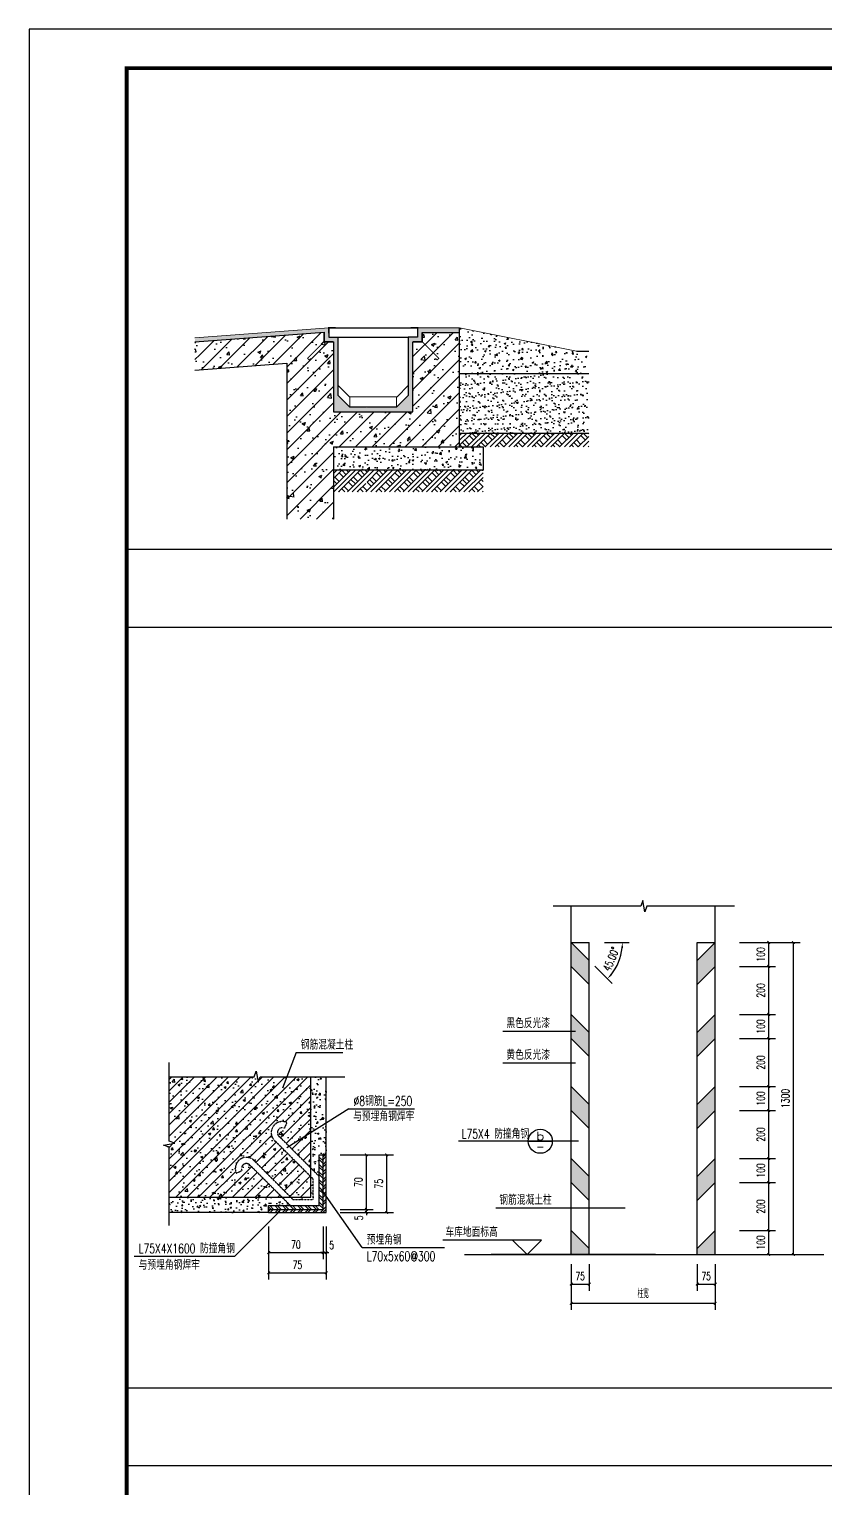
# Model space of a CAD drawing. Extents: x -737978 to 768813, y -372247 to 1140308.
# Drawn here: x -587211 to -582099, y -333180 to -323813 of the extents above; entities that cross this region are included whole.
import ezdxf
from ezdxf.enums import TextEntityAlignment as Align

# ---------------------------------------------------------------- set-up
doc = ezdxf.new("R2010")
doc.units = 0
doc.header["$LTSCALE"] = 10
doc.header["$MEASUREMENT"] = 0
doc.linetypes.add('DASH', pattern=[0.35, 0.25, -0.1])
doc.layers.get('0').update_dxf_attribs({"linetype": 'CONTINUOUS'})
doc.layers.get('Defpoints').update_dxf_attribs({"linetype": 'CONTINUOUS'})
for name, color, linetype in [('AXIS', 3, 'CONTINUOUS'), ('DIM_ELEV', 3, 'CONTINUOUS'), ('DIM_SYMB', 3, 'CONTINUOUS'), ('J-COLU-梁柱', 30, 'CONTINUOUS'), ('PTT', 7, 'CONTINUOUS'), ('PUB_DIM', 3, 'CONTINUOUS'), ('PUB_TEXT', 7, 'CONTINUOUS'), ('PUB_TITLE', 4, 'CONTINUOUS'), ('STAIR', 2, 'CONTINUOUS'), ('TEXT', 7, 'CONTINUOUS'), ('WALL', 9, 'CONTINUOUS'), ('填充', 8, 'CONTINUOUS'), ('填充1', 6, 'CONTINUOUS'), ('填充2', 7, 'CONTINUOUS'), ('外墙填充', 251, 'CONTINUOUS'), ('结构柱', 233, 'CONTINUOUS')]:
    doc.layers.add(name, color=color, linetype=linetype)
doc.layers.add('粉刷层', color=8, linetype='CONTINUOUS', lineweight=5)
doc.styles.add('COMP', font='complex', dxfattribs={"bigfont": 'hztxt'})
doc.styles.add('DIM_FONT', font='SIMPLEX', dxfattribs={"width": 0.7, "bigfont": 'GBCBIG'})
doc.styles.add('FS1', font='romand.shx', dxfattribs={"width": 0.7, "bigfont": 'fs1.shx'})
doc.dimstyles.new('ANGL50', dxfattribs={"dimscale": 0.5, "dimtxt": 300, "dimasz": 200, "dimexe": 250, "dimexo": 300, "dimgap": 150, "dimtad": 1, "dimdec": 0, "dimzin": 0, "dimdsep": 46, "dimtxsty": 'DIM_FONT', "dimcen": 0.09, "dimclrt": 7, "dimazin": 2, "dimtfac": 1, "dimtdec": 0, "dimtix": 1, "dimtmove": 2, "dimatfit": 3, "dimfxl": 1, "dimtolj": 1, "dimtzin": 0, "dimarcsym": 0})
doc.dimstyles.new('DIMN50', dxfattribs={"dimscale": 0.5, "dimtxt": 300, "dimasz": 100, "dimexe": 250, "dimexo": 300, "dimgap": 150, "dimtad": 1, "dimdec": 0, "dimzin": 0, "dimdsep": 46, "dimtxsty": 'DIM_FONT', "dimblk": 'ARCHTICK', "dimcen": 0.09, "dimclrt": 7, "dimazin": 1, "dimtfac": 1, "dimtdec": 0, "dimtix": 1, "dimtmove": 2, "dimatfit": 3, "dimfxl": 1, "dimtolj": 1, "dimtzin": 0, "dimarcsym": 0})

# ---------------------------------------------------------------- blocks, each defined once
blk = doc.blocks.new('A$C247B09EC')
at = {"layer": '填充'}
h = blk.add_hatch(dxfattribs=at)
h.set_pattern_fill('钢筋混凝土', color=256, scale=100, style=0)
h.set_pattern_definition([(45, (-293571.47, 96865.13), (-176.7767, 176.7767), []), (50, (-293571.47, 96865.1), (717.2602, -62.7521), [75, -825]), (355, (-293571.5, 96865.1), (-138.7513, 752.1921), [60, -660]), (100.4514, (-293511.7, 96859.9), (578.5094, 689.4395), [63.7402, -701.1421]), (46.1842, (-293571.5, 97065.1), (1067.241, -165.519), [112.5, -1237.5]), (96.6356, (-293482.5, 97051.3), (934.6627, 974.118), [95.6103, -1051.713]), (351.1842, (-293571.5, 97065.1), (934.662, 974.1186), [90, -990]), (21, (-293471.47, 97015.1), (596.907, -402.6189), [75, -825]), (326, (-293471.5, 97015.1), (243.3153, 725.15), [60, -660]), (71.4514, (-293421.7, 96981.6), (840.2226, 322.5305), [63.7402, -701.1421]), (37.5, (-293571.47, 96865.13), (12.15986, 332.89385), [0, -652, 0, -670, 0, -662.5]), (7.5, (-293571.47, 96865.13), (263.06954, 394.4117), [0, -382, 0, -637, 0, -252.5]), (327.5, (-293794.47, 96865.13), (533.82244, -22.55487), [0, -250, 0, -780, 0, -1035]), (317.5, (-293894.47, 96865.13), (583.1862, 100.105), [0, -325, 0, -518, 0, -735])])
h.paths.add_polyline_path([(2067, 3438), (2067, 105), (2469, 105), (2507, 210), (2544, 0), (2581, 105), (3067, 105), (3067, 1647), (3504, 1647), (3504, 1975, -1), (3504, 2015), (3504, 2397), (3067, 2397), (3067, 3897), (2867, 3897), (2867, 4100), (105, 3893), (105, 3656), (210, 3618), (0, 3581), (105, 3544), (105, 3291)])
h.paths.add_polyline_path([(5367, 1647), (5767, 1647), (5767, 4097), (4967, 4097), (4967, 3897), (4767, 3897), (4767, 2397), (3504, 2397), (3504, 2015, -1), (3504, 1975), (3504, 1647)])
h = blk.add_hatch(dxfattribs=at)
h.set_pattern_fill('粉刷', color=256, scale=20, style=0)
h.set_pattern_definition([(37.5, (-293571.466, 96865.13), (-2.519734, 77.072951), [0, -60.8, 0, -68, 0, -65]), (7.5, (-293571.47, 96865.13), (70.791068, 112.885843), [0, -32.8, 0, -54.8, 0, -21]), (327.5, (-293620.666, 96865.13), (124.565674, 0.226362), [0, -20, 0, -72, 0, -94]), (317.5, (-293620.67, 96865.13), (120.245064, 35.107023), [0, -10, 0, -47.2, 0, -54])])
h.paths.add_polyline_path([(2867, 4100), (2867, 3897), (3067, 3897), (3067, 2397), (3777, 2397), (3777, 2477, -0.414214), (3757, 2497), (3417, 2497), (3167, 2747), (3167, 3997), (2967, 3997), (2967, 4197), (105, 3983), (105, 3893)])
h.paths.add_polyline_path([(4767, 3897), (4967, 3897), (4967, 4097), (5767, 4097), (5767, 4197), (4867, 4197), (4867, 4076), (4867, 3997), (4667, 3997), (4667, 2747), (4417, 2497), (3797, 2497, -0.414214), (3777, 2477), (3777, 2397), (4767, 2397)])
h = blk.add_hatch(dxfattribs=at)
h.set_pattern_fill('混凝土', color=256, scale=50, style=0)
h.set_pattern_definition([(50, (-290434, 196417), (358.6301, -31.37607), [37.5, -412.5]), (355, (-290434, 196417), (-69.37567, 376.09607), [30, -330]), (100.4514, (-290404.13, 196414.4), (289.2547, 344.71977), [31.8701, -350.57106]), (46.1842, (-290434, 196517), (533.6205, -82.7595), [56.25, -618.75]), (96.6356, (-290389.55, 196510.1), (467.33135, 487.0589), [47.80514, -525.8565]), (351.1842, (-290434, 196517), (467.331, 487.0593), [45, -495]), (21, (-290384, 196492), (298.45353, -201.30945), [37.5, -412.5]), (326, (-290384, 196492), (121.65767, 362.57502), [30, -330]), (71.4514, (-290359.14, 196475.23), (420.1113, 161.26525), [31.8701, -350.57106]), (37.5, (-290434.01, 196417.01), (6.079928, 166.446927), [0, -326, 0, -335, 0, -331.25]), (7.5, (-290434.01, 196417), (131.53477, 197.20586), [0, -191, 0, -318.5, 0, -126.25]), (327.5, (-290545.51, 196417), (266.91122, -11.277436), [0, -125, 0, -390, 0, -517.5]), (317.5, (-290595.51, 196417), (291.59308, 50.05249), [0, -162.5, 0, -259, 0, -367.5])])
h.paths.add_polyline_path([(5767, 4197), (5767, 4097), (5767, 3217), (8527, 3217), (8527, 3697), (8267, 3697)])
h = blk.add_hatch(dxfattribs=at)
h.set_pattern_fill('砂灰土', color=256, scale=50, style=0)
h.set_pattern_definition([(37.5, (-290434.01, 196417), (-6.299336, 192.68238), [0, -152, 0, -170, 0, -162.5]), (7.5, (-290434.01, 196417), (176.97767, 282.2146), [0, -82, 0, -137, 0, -52.5]), (327.5, (-290557.01, 196417), (311.41419, 0.565905), [0, -50, 0, -180, 0, -235]), (317.5, (-290557.01, 196417), (300.61266, 87.76756), [0, -25, 0, -118, 0, -135])])
h.paths.add_polyline_path([(8527, 3217), (5767, 3217), (5767, 1942), (8527, 1942)])
h = blk.add_hatch(dxfattribs=at)
h.set_pattern_fill('夯实土壤', color=8, scale=50, style=0)
h.set_pattern_definition([(45, (-293512.47, 96865.13), (-198.697, 198.697), []), (45, (-293407.47, 96865.13), (-198.697, 198.697), []), (45, (-293302.47, 96865.13), (-198.697, 198.697), []), (135, (-293512.47, 96865.13), (-198.697, -198.697), [132.5, -148.5]), (135, (-293459.97, 96917.63), (-198.697, -198.697), [132.5, -148.5]), (135, (-293407.47, 96970.13), (-198.697, -198.697), [132.5, -148.5])])
h.paths.add_polyline_path([(6267, 684), (6267, 1147), (3777, 1147), (3777, 896, -1), (3777, 856, -1), (3777, 896), (3777, 1147), (3067, 1147), (3067, 684)])
h.paths.add_polyline_path([(8527, 1647), (8527, 1942), (5767, 1942), (5767, 1647), (6267, 1647)])
h = blk.add_hatch(dxfattribs=at)
h.set_pattern_fill('混凝土', color=256, scale=50, style=0)
h.set_pattern_definition([(50, (-290834, 196417), (358.6301, -31.37607), [37.5, -412.5]), (355, (-290834, 196417), (-69.37567, 376.09607), [30, -330]), (100.4514, (-290804.13, 196414.4), (289.2547, 344.71977), [31.8701, -350.57106]), (46.1842, (-290834, 196517), (533.6205, -82.7595), [56.25, -618.75]), (96.6356, (-290789.55, 196510.1), (467.33135, 487.0589), [47.80514, -525.8565]), (351.1842, (-290834, 196517), (467.331, 487.0593), [45, -495]), (21, (-290784, 196492), (298.45353, -201.30945), [37.5, -412.5]), (326, (-290784, 196492), (121.65767, 362.57502), [30, -330]), (71.4514, (-290759.14, 196475.23), (420.1113, 161.26525), [31.8701, -350.57106]), (37.5, (-290834.01, 196417.01), (6.079928, 166.446927), [0, -326, 0, -335, 0, -331.25]), (7.5, (-290834.01, 196417), (131.53477, 197.20586), [0, -191, 0, -318.5, 0, -126.25]), (327.5, (-290945.51, 196417), (266.91122, -11.277436), [0, -125, 0, -390, 0, -517.5]), (317.5, (-290995.51, 196417), (291.59308, 50.05249), [0, -162.5, 0, -259, 0, -367.5])])
h.paths.add_polyline_path([(6267, 1147), (6267, 1647), (5367, 1647), (3067, 1647), (3067, 1147)])
for points, const_width in [([(2867, 4100), (2867, 3897), (3067, 3897)], 30), ([(2967, 4076), (2967, 4197), (3114, 4197)], 30), ([(4867, 4076), (4867, 4197), (4721, 4197)], 30), ([(4967, 4100), (4967, 3897), (4767, 3897)], 30), ([(2867, 3897), (2514, 3544), (2547, 3507), (2585, 3540)], 20), ([(4967, 3897), (5321, 3544), (5288, 3507), (5250, 3540)], 20)]:
    blk.add_lwpolyline(points, dxfattribs=dict(const_width=const_width))
for points in [[(2967, 4197), (2967, 4197), (2967, 3997), (3167, 3997)], [(2967, 4197), (4867, 4197), (4867, 3997), (4667, 3997)], [(4767, 3897), (4967, 3897), (4967, 4097)], [(5767, 4097), (5767, 4197)], [(4667, 3997), (4667, 2747), (4417, 2497), (3417, 2497), (3167, 2747), (3167, 3997)], [(3167, 3997), (4667, 3997)], [(8267, 3697), (8527, 3697)]]:
    blk.add_lwpolyline(points)
at = {"layer": 'J-COLU-梁柱'}
for points in [[(105, 3893), (2867, 4100)], [(2867, 4100), (2867, 3897), (3067, 3897), (3067, 2397), (3376, 2397), (4459, 2397), (4767, 2397), (4767, 3897), (4867, 3897), (4967, 3897)], [(3467, 1647), (5767, 1647), (5767, 4097)], [(4967, 4097), (5767, 4097)], [(105, 3291), (2067, 3438), (2067, 105)], [(5767, 3217), (8527, 3217)], [(5767, 1942), (8527, 1942)], [(3067, 1647), (3067, 105)], [(3067, 1647), (5367, 1647), (6267, 1647), (6267, 1147), (3067, 1147)]]:
    blk.add_lwpolyline(points, dxfattribs=at)
at = {"layer": '粉刷层'}
blk.add_line((8267, 3697), (5767, 4197), dxfattribs=at)
for points in [[(105, 3983), (2967, 4197)], [(2967, 4197), (2967, 3997), (3167, 3997), (3167, 2747), (3417, 2497), (4417, 2497), (4667, 2747), (4667, 3997), (4867, 3997), (4867, 3997)], [(5767, 4197), (4867, 4197)], [(3167, 2960), (3408, 2720), (4427, 2720), (4667, 2960)], [(3417, 2497), (3417, 2720)], [(4417, 2497), (4417, 2720)]]:
    blk.add_lwpolyline(points, dxfattribs=at)
blk = doc.blocks.new('_INDEX')
blk.add_line((-0.5, 0), (0.5, 0))
blk.add_circle((0, 0), 0.5)
at = {"style": 'COMP'}
for tag, width, p, p2 in [('1', 2.333333, (-0.17, 0.05), (0.17, 0.05)), ('-', 1.166667, (-0.17, -0.39), (0.17, -0.39))]:
    blk.add_attdef(tag, text='', height=0.34, dxfattribs=dict(at, width=width)).set_placement(p, p2, align=Align.FIT)
blk = doc.blocks.new('_ArchTick')
at = {"color": 0, "linetype": 'ByBlock', "const_width": 0.4}
blk.add_lwpolyline([(-0.5, -0.5), (0.5, 0.5)], dxfattribs=at)
blk = doc.blocks.new('*D135')
at = {"layer": 'Defpoints', "color": 0, "linetype": 'ByBlock', "transparency": 16777216}
for p in [(-700, 4050), (0, 4050), (-700, 3600)]:
    blk.add_point(p, dxfattribs=at)
at = {"layer": 'PUB_DIM', "color": 0, "linetype": 'ByBlock', "lineweight": -2, "transparency": 16777216}
for p, q in [((-550, 4050), (125, 4050)), ((0, 3600), (0, 4050)), ((-550, 3600), (125, 3600))]:
    blk.add_line(p, q, dxfattribs=at)
at = {"layer": 'PUB_DIM', "color": 0, "linetype": 'ByBlock', "lineweight": -2, "transparency": 16777216, "xscale": 50, "yscale": 50, "zscale": 50}
for p, rotation in [((0, 4050), 90), ((0, 3600), 270)]:
    blk.add_blockref('_ArchTick', p, dxfattribs=dict(at, rotation=rotation))
at = {"layer": 'PUB_DIM', "color": 7, "linetype": 'ByBlock', "transparency": 16777216, "insert": (-150, 3825), "char_height": 150, "attachment_point": 5, "rotation": 90, "style": 'DIM_FONT'}
blk.add_mtext('\\A1;100', dxfattribs=at)
blk = doc.blocks.new('*D136')
at = {"layer": 'Defpoints', "color": 0, "linetype": 'ByBlock', "transparency": 16777216}
for p in [(-700, 3600), (0, 3600), (-700, 2700)]:
    blk.add_point(p, dxfattribs=at)
at = {"layer": 'PUB_DIM', "color": 0, "linetype": 'ByBlock', "lineweight": -2, "transparency": 16777216}
for p, q in [((-550, 3600), (125, 3600)), ((0, 2700), (0, 3600)), ((-550, 2700), (125, 2700))]:
    blk.add_line(p, q, dxfattribs=at)
at = {"layer": 'PUB_DIM', "color": 0, "linetype": 'ByBlock', "lineweight": -2, "transparency": 16777216, "xscale": 50, "yscale": 50, "zscale": 50}
for p, rotation in [((0, 3600), 90), ((0, 2700), 270)]:
    blk.add_blockref('_ArchTick', p, dxfattribs=dict(at, rotation=rotation))
at = {"layer": 'PUB_DIM', "color": 7, "linetype": 'ByBlock', "transparency": 16777216, "insert": (-150, 3150), "char_height": 150, "attachment_point": 5, "rotation": 90, "style": 'DIM_FONT'}
blk.add_mtext('\\A1;200', dxfattribs=at)
blk = doc.blocks.new('*D137')
at = {"layer": 'Defpoints', "color": 0, "linetype": 'ByBlock', "transparency": 16777216}
for p in [(-700, 2700), (0, 2700), (-700, 2250)]:
    blk.add_point(p, dxfattribs=at)
at = {"layer": 'PUB_DIM', "color": 0, "linetype": 'ByBlock', "lineweight": -2, "transparency": 16777216}
for p, q in [((-550, 2700), (125, 2700)), ((0, 2250), (0, 2700)), ((-550, 2250), (125, 2250))]:
    blk.add_line(p, q, dxfattribs=at)
at = {"layer": 'PUB_DIM', "color": 0, "linetype": 'ByBlock', "lineweight": -2, "transparency": 16777216, "xscale": 50, "yscale": 50, "zscale": 50}
for p, rotation in [((0, 2700), 90), ((0, 2250), 270)]:
    blk.add_blockref('_ArchTick', p, dxfattribs=dict(at, rotation=rotation))
at = {"layer": 'PUB_DIM', "color": 7, "linetype": 'ByBlock', "transparency": 16777216, "insert": (-150, 2475), "char_height": 150, "attachment_point": 5, "rotation": 90, "style": 'DIM_FONT'}
blk.add_mtext('\\A1;100', dxfattribs=at)
blk = doc.blocks.new('*D138')
at = {"layer": 'Defpoints', "color": 0, "linetype": 'ByBlock', "transparency": 16777216}
for p in [(-700, 2250), (0, 2250), (-700, 1350)]:
    blk.add_point(p, dxfattribs=at)
at = {"layer": 'PUB_DIM', "color": 0, "linetype": 'ByBlock', "lineweight": -2, "transparency": 16777216}
for p, q in [((-550, 2250), (125, 2250)), ((0, 1350), (0, 2250)), ((-550, 1350), (125, 1350))]:
    blk.add_line(p, q, dxfattribs=at)
at = {"layer": 'PUB_DIM', "color": 0, "linetype": 'ByBlock', "lineweight": -2, "transparency": 16777216, "xscale": 50, "yscale": 50, "zscale": 50}
for p, rotation in [((0, 2250), 90), ((0, 1350), 270)]:
    blk.add_blockref('_ArchTick', p, dxfattribs=dict(at, rotation=rotation))
at = {"layer": 'PUB_DIM', "color": 7, "linetype": 'ByBlock', "transparency": 16777216, "insert": (-150, 1800), "char_height": 150, "attachment_point": 5, "rotation": 90, "style": 'DIM_FONT'}
blk.add_mtext('\\A1;200', dxfattribs=at)
blk = doc.blocks.new('*D139')
at = {"layer": 'Defpoints', "color": 0, "linetype": 'ByBlock', "transparency": 16777216}
for p in [(-700, 1350), (0, 1350), (-700, 900)]:
    blk.add_point(p, dxfattribs=at)
at = {"layer": 'PUB_DIM', "color": 0, "linetype": 'ByBlock', "lineweight": -2, "transparency": 16777216}
for p, q in [((-550, 1350), (125, 1350)), ((0, 900), (0, 1350)), ((-550, 900), (125, 900))]:
    blk.add_line(p, q, dxfattribs=at)
at = {"layer": 'PUB_DIM', "color": 0, "linetype": 'ByBlock', "lineweight": -2, "transparency": 16777216, "xscale": 50, "yscale": 50, "zscale": 50}
for p, rotation in [((0, 1350), 90), ((0, 900), 270)]:
    blk.add_blockref('_ArchTick', p, dxfattribs=dict(at, rotation=rotation))
at = {"layer": 'PUB_DIM', "color": 7, "linetype": 'ByBlock', "transparency": 16777216, "insert": (-150, 1125), "char_height": 150, "attachment_point": 5, "rotation": 90, "style": 'DIM_FONT'}
blk.add_mtext('\\A1;100', dxfattribs=at)
blk = doc.blocks.new('*D140')
at = {"layer": 'Defpoints', "color": 0, "linetype": 'ByBlock', "transparency": 16777216}
for p in [(-700, 900), (0, 900), (-700, 0)]:
    blk.add_point(p, dxfattribs=at)
at = {"layer": 'PUB_DIM', "color": 0, "linetype": 'ByBlock', "lineweight": -2, "transparency": 16777216}
for p, q in [((-550, 900), (125, 900)), ((0, 0), (0, 900)), ((-550, 0), (125, 0))]:
    blk.add_line(p, q, dxfattribs=at)
at = {"layer": 'PUB_DIM', "color": 0, "linetype": 'ByBlock', "lineweight": -2, "transparency": 16777216, "xscale": 50, "yscale": 50, "zscale": 50}
for p, rotation in [((0, 900), 90), ((0, 0), 270)]:
    blk.add_blockref('_ArchTick', p, dxfattribs=dict(at, rotation=rotation))
at = {"layer": 'PUB_DIM', "color": 7, "linetype": 'ByBlock', "transparency": 16777216, "insert": (-150, 450), "char_height": 150, "attachment_point": 5, "rotation": 90, "style": 'DIM_FONT'}
blk.add_mtext('\\A1;200', dxfattribs=at)
blk = doc.blocks.new('*D141')
at = {"layer": 'Defpoints', "color": 0, "linetype": 'ByBlock', "transparency": 16777216}
for p in [(-700, 0), (0, 0), (-700, -450)]:
    blk.add_point(p, dxfattribs=at)
at = {"layer": 'PUB_DIM', "color": 0, "linetype": 'ByBlock', "lineweight": -2, "transparency": 16777216}
for p, q in [((-550, 0), (125, 0)), ((0, -450), (0, 0)), ((-550, -450), (125, -450))]:
    blk.add_line(p, q, dxfattribs=at)
at = {"layer": 'PUB_DIM', "color": 0, "linetype": 'ByBlock', "lineweight": -2, "transparency": 16777216, "xscale": 50, "yscale": 50, "zscale": 50}
for p, rotation in [((0, 0), 90), ((0, -450), 270)]:
    blk.add_blockref('_ArchTick', p, dxfattribs=dict(at, rotation=rotation))
at = {"layer": 'PUB_DIM', "color": 7, "linetype": 'ByBlock', "transparency": 16777216, "insert": (-150, -225), "char_height": 150, "attachment_point": 5, "rotation": 90, "style": 'DIM_FONT'}
blk.add_mtext('\\A1;100', dxfattribs=at)
blk = doc.blocks.new('*D142')
at = {"layer": 'Defpoints', "color": 0, "linetype": 'ByBlock', "transparency": 16777216}
for p in [(-700, -450), (0, -450), (-700, -1350)]:
    blk.add_point(p, dxfattribs=at)
at = {"layer": 'PUB_DIM', "color": 0, "linetype": 'ByBlock', "lineweight": -2, "transparency": 16777216}
for p, q in [((-550, -450), (125, -450)), ((0, -1350), (0, -450)), ((-550, -1350), (125, -1350))]:
    blk.add_line(p, q, dxfattribs=at)
at = {"layer": 'PUB_DIM', "color": 0, "linetype": 'ByBlock', "lineweight": -2, "transparency": 16777216, "xscale": 50, "yscale": 50, "zscale": 50}
for p, rotation in [((0, -450), 90), ((0, -1350), 270)]:
    blk.add_blockref('_ArchTick', p, dxfattribs=dict(at, rotation=rotation))
at = {"layer": 'PUB_DIM', "color": 7, "linetype": 'ByBlock', "transparency": 16777216, "insert": (-150, -900), "char_height": 150, "attachment_point": 5, "rotation": 90, "style": 'DIM_FONT'}
blk.add_mtext('\\A1;200', dxfattribs=at)
blk = doc.blocks.new('*D143')
at = {"layer": 'Defpoints', "color": 0, "linetype": 'ByBlock', "transparency": 16777216}
for p in [(-700, -1350), (0, -1350), (-700, -1800)]:
    blk.add_point(p, dxfattribs=at)
at = {"layer": 'PUB_DIM', "color": 0, "linetype": 'ByBlock', "lineweight": -2, "transparency": 16777216}
for p, q in [((-550, -1350), (125, -1350)), ((0, -1800), (0, -1350)), ((-550, -1800), (125, -1800))]:
    blk.add_line(p, q, dxfattribs=at)
at = {"layer": 'PUB_DIM', "color": 0, "linetype": 'ByBlock', "lineweight": -2, "transparency": 16777216, "xscale": 50, "yscale": 50, "zscale": 50}
for p, rotation in [((0, -1350), 90), ((0, -1800), 270)]:
    blk.add_blockref('_ArchTick', p, dxfattribs=dict(at, rotation=rotation))
at = {"layer": 'PUB_DIM', "color": 7, "linetype": 'ByBlock', "transparency": 16777216, "insert": (-150, -1575), "char_height": 150, "attachment_point": 5, "rotation": 90, "style": 'DIM_FONT'}
blk.add_mtext('\\A1;100', dxfattribs=at)
blk = doc.blocks.new('*D144')
at = {"layer": 'Defpoints', "color": 0, "linetype": 'ByBlock', "transparency": 16777216}
for p in [(-213, 4050), (462, 4050), (-213, -1800)]:
    blk.add_point(p, dxfattribs=at)
at = {"layer": 'PUB_DIM', "color": 0, "linetype": 'ByBlock', "lineweight": -2, "transparency": 16777216}
for p, q in [((-63, 4050), (587, 4050)), ((462, -1800), (462, 4050)), ((-63, -1800), (587, -1800))]:
    blk.add_line(p, q, dxfattribs=at)
at = {"layer": 'PUB_DIM', "color": 0, "linetype": 'ByBlock', "lineweight": -2, "transparency": 16777216, "xscale": 50, "yscale": 50, "zscale": 50}
for p, rotation in [((462, 4050), 90), ((462, -1800), 270)]:
    blk.add_blockref('_ArchTick', p, dxfattribs=dict(at, rotation=rotation))
at = {"layer": 'PUB_DIM', "color": 7, "linetype": 'ByBlock', "transparency": 16777216, "insert": (312, 1125), "char_height": 150, "attachment_point": 5, "rotation": 90, "style": 'DIM_FONT'}
blk.add_mtext('\\A1;1300', dxfattribs=at)
blk = doc.blocks.new('*D145')
at = {"layer": 'Defpoints', "color": 0, "linetype": 'ByBlock', "transparency": 16777216}
for p in [(-3704, -1828), (-3366, -1828), (-3366, -2355)]:
    blk.add_point(p, dxfattribs=at)
at = {"layer": 'PUB_DIM', "color": 0, "linetype": 'ByBlock', "lineweight": -2, "transparency": 16777216}
for p, q in [((-3704, -1978), (-3704, -2480)), ((-3366, -1978), (-3366, -2480)), ((-3704, -2355), (-3366, -2355))]:
    blk.add_line(p, q, dxfattribs=at)
at = {"layer": 'PUB_DIM', "color": 0, "linetype": 'ByBlock', "lineweight": -2, "transparency": 16777216, "xscale": 50, "yscale": 50, "zscale": 50, "rotation": 180}
blk.add_blockref('_ArchTick', (-3704, -2355), dxfattribs=at)
at = {"layer": 'PUB_DIM', "color": 0, "linetype": 'ByBlock', "lineweight": -2, "transparency": 16777216, "xscale": 50, "yscale": 50, "zscale": 50}
blk.add_blockref('_ArchTick', (-3366, -2355), dxfattribs=at)
at = {"layer": 'PUB_DIM', "color": 7, "linetype": 'ByBlock', "transparency": 16777216, "insert": (-3535, -2205), "char_height": 150, "attachment_point": 5, "style": 'DIM_FONT'}
blk.add_mtext('\\A1;75', dxfattribs=at)
blk = doc.blocks.new('*D146')
at = {"layer": 'Defpoints', "color": 0, "linetype": 'ByBlock', "transparency": 16777216}
for p in [(-1341, -1828), (-1004, -1828), (-1004, -2355)]:
    blk.add_point(p, dxfattribs=at)
at = {"layer": 'PUB_DIM', "color": 0, "linetype": 'ByBlock', "lineweight": -2, "transparency": 16777216}
for p, q in [((-1341, -1978), (-1341, -2480)), ((-1004, -1978), (-1004, -2480)), ((-1341, -2355), (-1004, -2355))]:
    blk.add_line(p, q, dxfattribs=at)
at = {"layer": 'PUB_DIM', "color": 0, "linetype": 'ByBlock', "lineweight": -2, "transparency": 16777216, "xscale": 50, "yscale": 50, "zscale": 50, "rotation": 180}
blk.add_blockref('_ArchTick', (-1341, -2355), dxfattribs=at)
at = {"layer": 'PUB_DIM', "color": 0, "linetype": 'ByBlock', "lineweight": -2, "transparency": 16777216, "xscale": 50, "yscale": 50, "zscale": 50}
blk.add_blockref('_ArchTick', (-1004, -2355), dxfattribs=at)
at = {"layer": 'PUB_DIM', "color": 7, "linetype": 'ByBlock', "transparency": 16777216, "insert": (-1173, -2205), "char_height": 150, "attachment_point": 5, "style": 'DIM_FONT'}
blk.add_mtext('\\A1;75', dxfattribs=at)
blk = doc.blocks.new('*D147')
at = {"layer": 'Defpoints', "color": 0, "linetype": 'ByBlock', "transparency": 16777216}
for p in [(-3704, -2134), (-1004, -2134), (-1004, -2715)]:
    blk.add_point(p, dxfattribs=at)
at = {"layer": 'PUB_DIM', "color": 0, "linetype": 'ByBlock', "lineweight": -2, "transparency": 16777216}
for p, q in [((-3704, -2284), (-3704, -2840)), ((-1004, -2284), (-1004, -2840)), ((-3704, -2715), (-1004, -2715))]:
    blk.add_line(p, q, dxfattribs=at)
at = {"layer": 'PUB_DIM', "color": 0, "linetype": 'ByBlock', "lineweight": -2, "transparency": 16777216, "xscale": 50, "yscale": 50, "zscale": 50, "rotation": 180}
blk.add_blockref('_ArchTick', (-3704, -2715), dxfattribs=at)
at = {"layer": 'PUB_DIM', "color": 0, "linetype": 'ByBlock', "lineweight": -2, "transparency": 16777216, "xscale": 50, "yscale": 50, "zscale": 50}
blk.add_blockref('_ArchTick', (-1004, -2715), dxfattribs=at)
at = {"layer": 'PUB_DIM', "color": 7, "linetype": 'ByBlock', "transparency": 16777216, "insert": (-2354, -2541), "char_height": 150, "attachment_point": 5, "style": 'DIM_FONT'}
blk.add_mtext('\\A1;柱宽', dxfattribs=at)
blk = doc.blocks.new('*D148')
at = {"layer": 'Defpoints', "color": 0, "linetype": 'ByBlock', "transparency": 16777216}
for p in [(-3704, 4050), (-3229, 4050), (-3368, 3714), (-2871, 3569)]:
    blk.add_point(p, dxfattribs=at)
at = {"layer": 'PUB_DIM', "color": 0, "linetype": 'ByBlock', "lineweight": -2, "transparency": 16777216}
for p, q in [((-3079, 4050), (-2617, 4050)), ((-3262, 3608), (-2935, 3282))]:
    blk.add_line(p, q, dxfattribs=at)
blk.add_arc((-3704, 4050), 962, 320.9599, 354.0401, dxfattribs=at)
at = {"layer": 'PUB_DIM', "color": 0, "linetype": 'ByBlock', "transparency": 16777216}
for points in [[(-2764, 3951), (-2731, 3949), (-2742, 4050)], [(-2944, 3433), (-2969, 3455), (-3024, 3370)]]:
    blk.add_solid(points, dxfattribs=at)
at = {"layer": 'PUB_DIM', "color": 7, "linetype": 'ByBlock', "transparency": 16777216, "insert": (-2954, 3739), "char_height": 150, "attachment_point": 5, "rotation": 67.5, "style": 'DIM_FONT'}
blk.add_mtext('\\A1;45.00°', dxfattribs=at)
blk = doc.blocks.new('*D149')
at = {"layer": 'Defpoints', "color": 0, "linetype": 'ByBlock', "transparency": 16777216}
for p in [(-453, -863), (569, -863), (569, -1505)]:
    blk.add_point(p, dxfattribs=at)
at = {"layer": 'PUB_DIM', "color": 0, "linetype": 'ByBlock', "lineweight": -2, "transparency": 16777216}
for p, q in [((-453, -1013), (-453, -1630)), ((569, -1013), (569, -1630)), ((-453, -1505), (569, -1505))]:
    blk.add_line(p, q, dxfattribs=at)
at = {"layer": 'PUB_DIM', "color": 0, "linetype": 'ByBlock', "lineweight": -2, "transparency": 16777216, "xscale": 50, "yscale": 50, "zscale": 50, "rotation": 180}
blk.add_blockref('_ArchTick', (-453, -1505), dxfattribs=at)
at = {"layer": 'PUB_DIM', "color": 0, "linetype": 'ByBlock', "lineweight": -2, "transparency": 16777216, "xscale": 50, "yscale": 50, "zscale": 50}
blk.add_blockref('_ArchTick', (569, -1505), dxfattribs=at)
at = {"layer": 'PUB_DIM', "color": 7, "linetype": 'ByBlock', "transparency": 16777216, "insert": (58, -1355), "char_height": 150, "attachment_point": 5, "style": 'DIM_FONT'}
blk.add_mtext('\\A1;70', dxfattribs=at)
blk = doc.blocks.new('*D150')
at = {"layer": 'Defpoints', "color": 0, "linetype": 'ByBlock', "transparency": 16777216}
for p in [(569, -863), (627, -863), (627, -1505)]:
    blk.add_point(p, dxfattribs=at)
at = {"layer": 'PUB_DIM', "color": 0, "linetype": 'ByBlock', "lineweight": -2, "transparency": 16777216}
for p, q in [((569, -1013), (569, -1630)), ((627, -1013), (627, -1630)), ((569, -1505), (519, -1505)), ((569, -1505), (627, -1505)), ((627, -1505), (677, -1505))]:
    blk.add_line(p, q, dxfattribs=at)
at = {"layer": 'PUB_DIM', "color": 0, "linetype": 'ByBlock', "lineweight": -2, "transparency": 16777216, "xscale": 50, "yscale": 50, "zscale": 50}
blk.add_blockref('_ArchTick', (569, -1505), dxfattribs=at)
at = {"layer": 'PUB_DIM', "color": 0, "linetype": 'ByBlock', "lineweight": -2, "transparency": 16777216, "xscale": 50, "yscale": 50, "zscale": 50, "rotation": 180}
blk.add_blockref('_ArchTick', (627, -1505), dxfattribs=at)
at = {"layer": 'PUB_DIM', "color": 7, "linetype": 'ByBlock', "transparency": 16777216, "insert": (727, -1364), "char_height": 150, "attachment_point": 5, "style": 'DIM_FONT'}
blk.add_mtext('\\A1;5', dxfattribs=at)
blk = doc.blocks.new('*D151')
at = {"layer": 'Defpoints', "color": 0, "linetype": 'ByBlock', "transparency": 16777216}
for p in [(-453, -1221), (627, -1221), (627, -1885)]:
    blk.add_point(p, dxfattribs=at)
at = {"layer": 'PUB_DIM', "color": 0, "linetype": 'ByBlock', "lineweight": -2, "transparency": 16777216}
for p, q in [((-453, -1371), (-453, -2010)), ((627, -1371), (627, -2010)), ((-453, -1885), (627, -1885))]:
    blk.add_line(p, q, dxfattribs=at)
at = {"layer": 'PUB_DIM', "color": 0, "linetype": 'ByBlock', "lineweight": -2, "transparency": 16777216, "xscale": 50, "yscale": 50, "zscale": 50, "rotation": 180}
blk.add_blockref('_ArchTick', (-453, -1885), dxfattribs=at)
at = {"layer": 'PUB_DIM', "color": 0, "linetype": 'ByBlock', "lineweight": -2, "transparency": 16777216, "xscale": 50, "yscale": 50, "zscale": 50}
blk.add_blockref('_ArchTick', (627, -1885), dxfattribs=at)
at = {"layer": 'PUB_DIM', "color": 7, "linetype": 'ByBlock', "transparency": 16777216, "insert": (87, -1735), "char_height": 150, "attachment_point": 5, "style": 'DIM_FONT'}
blk.add_mtext('\\A1;75', dxfattribs=at)
blk = doc.blocks.new('*D152')
at = {"layer": 'Defpoints', "color": 0, "linetype": 'ByBlock', "transparency": 16777216}
for p in [(737, 327), (1379, 327), (737, -695)]:
    blk.add_point(p, dxfattribs=at)
at = {"layer": 'PUB_DIM', "color": 0, "linetype": 'ByBlock', "lineweight": -2, "transparency": 16777216}
for p, q in [((887, 327), (1504, 327)), ((1379, -695), (1379, 327)), ((887, -695), (1504, -695))]:
    blk.add_line(p, q, dxfattribs=at)
at = {"layer": 'PUB_DIM', "color": 0, "linetype": 'ByBlock', "lineweight": -2, "transparency": 16777216, "xscale": 50, "yscale": 50, "zscale": 50}
for p, rotation in [((1379, 327), 90), ((1379, -695), 270)]:
    blk.add_blockref('_ArchTick', p, dxfattribs=dict(at, rotation=rotation))
at = {"layer": 'PUB_DIM', "color": 7, "linetype": 'ByBlock', "transparency": 16777216, "insert": (1229, -184), "char_height": 150, "attachment_point": 5, "rotation": 90, "style": 'DIM_FONT'}
blk.add_mtext('\\A1;70', dxfattribs=at)
blk = doc.blocks.new('*D153')
at = {"layer": 'Defpoints', "color": 0, "linetype": 'ByBlock', "transparency": 16777216}
for p in [(737, -695), (737, -753), (1379, -695)]:
    blk.add_point(p, dxfattribs=at)
at = {"layer": 'PUB_DIM', "color": 0, "linetype": 'ByBlock', "lineweight": -2, "transparency": 16777216}
for p, q in [((887, -695), (1504, -695)), ((887, -753), (1504, -753)), ((1379, -695), (1379, -645)), ((1379, -753), (1379, -695)), ((1379, -753), (1379, -803))]:
    blk.add_line(p, q, dxfattribs=at)
at = {"layer": 'PUB_DIM', "color": 0, "linetype": 'ByBlock', "lineweight": -2, "transparency": 16777216, "xscale": 50, "yscale": 50, "zscale": 50}
for p, rotation in [((1379, -695), 270), ((1379, -753), 90)]:
    blk.add_blockref('_ArchTick', p, dxfattribs=dict(at, rotation=rotation))
at = {"layer": 'PUB_DIM', "color": 7, "linetype": 'ByBlock', "transparency": 16777216, "insert": (1238, -853), "char_height": 150, "attachment_point": 5, "rotation": 90, "style": 'DIM_FONT'}
blk.add_mtext('\\A1;5', dxfattribs=at)
blk = doc.blocks.new('*D154')
at = {"layer": 'Defpoints', "color": 0, "linetype": 'ByBlock', "transparency": 16777216}
for p in [(1095, 327), (1760, 327), (1095, -753)]:
    blk.add_point(p, dxfattribs=at)
at = {"layer": 'PUB_DIM', "color": 0, "linetype": 'ByBlock', "lineweight": -2, "transparency": 16777216}
for p, q in [((1245, 327), (1885, 327)), ((1760, -753), (1760, 327)), ((1245, -753), (1885, -753))]:
    blk.add_line(p, q, dxfattribs=at)
at = {"layer": 'PUB_DIM', "color": 0, "linetype": 'ByBlock', "lineweight": -2, "transparency": 16777216, "xscale": 50, "yscale": 50, "zscale": 50}
for p, rotation in [((1760, 327), 90), ((1760, -753), 270)]:
    blk.add_blockref('_ArchTick', p, dxfattribs=dict(at, rotation=rotation))
at = {"layer": 'PUB_DIM', "color": 7, "linetype": 'ByBlock', "transparency": 16777216, "insert": (1610, -213), "char_height": 150, "attachment_point": 5, "rotation": 90, "style": 'DIM_FONT'}
blk.add_mtext('\\A1;75', dxfattribs=at)
blk = doc.blocks.new('A$C356B0342')
at = {"color": 3}
for points in [[(-4985.025, 2388.699), (-3623.616, 2388.699)], [(-4985.025, 1795.41), (-3623.616, 1795.41)], [(-5116.499, -923.419), (-2690.298, -923.419)]]:
    blk.add_lwpolyline(points, dxfattribs=at)
at = {"layer": 'AXIS', "ltscale": 0.5}
blk.add_line((-3568.479, 322.101), (-5817.303, 322.101), dxfattribs=at)
at = {"layer": 'DIM_ELEV', "linetype": 'ByBlock'}
for p, q in [((-4258.372, -1528.386), (-6107.754, -1528.386)), ((-4529.986, -1800), (-4801.601, -1528.386)), ((-4529.986, -1800), (-4258.372, -1528.386)), ((-2122.184, -1800), (-5204.986, -1800))]:
    blk.add_line(p, q, dxfattribs=at)
at = {"layer": 'DIM_SYMB', "linetype": 'ByBlock'}
blk.add_lwpolyline([(-640.312, 4731.781), (-2283.755, 4731.781), (-2321.972, 4626.781), (-2359.001, 4836.781), (-2396.255, 4731.781), (-4039.698, 4731.781)], dxfattribs=at)
at = {"layer": 'PTT', "color": 140}
for p, q in [((-3703.858, -1800), (-3703.858, 4731.781)), ((-1003.858, -1800), (-1003.858, 4731.781)), ((-5704.083, -1800), (1032.699, -1800))]:
    blk.add_line(p, q, dxfattribs=at)
at = {"layer": 'PTT', "color": 3}
for p, q in [((-3703.858, 4050), (-3366.358, 4050)), ((-3366.358, -1800), (-3366.358, 4050)), ((-1341.358, 4050), (-1003.858, 4050)), ((-1341.358, -1800), (-1341.358, 4050))]:
    blk.add_line(p, q, dxfattribs=at)
at = {"layer": 'PTT', "color": 2}
for p, q in [((-3703.858, 4050), (-3366.358, 3712.5)), ((-1003.858, 4050), (-1341.358, 3712.5)), ((-3703.858, 3600), (-3366.358, 3262.5)), ((-1003.858, 3600), (-1341.358, 3262.5)), ((-3703.858, 2700), (-3366.358, 2362.5)), ((-1003.858, 2700), (-1341.358, 2362.5)), ((-3703.858, 2250), (-3366.358, 1912.5)), ((-1003.858, 2250), (-1341.358, 1912.5)), ((-3703.858, 1350), (-3366.358, 1012.5)), ((-1003.858, 1350), (-1341.358, 1012.5)), ((-3703.858, 900), (-3366.358, 562.5)), ((-1003.858, 900), (-1341.358, 562.5)), ((-3703.858, 0), (-3366.358, -337.5)), ((-1003.858, 0), (-1341.358, -337.5)), ((-3703.858, -450), (-3366.358, -787.5)), ((-1003.858, -450), (-1341.358, -787.5)), ((-3703.858, -1350), (-3366.358, -1687.5)), ((-1003.858, -1350), (-1341.358, -1687.5))]:
    blk.add_line(p, q, dxfattribs=at)
at = {"layer": '填充1'}
for points in [[(-3366.358, 3712.5), (-3703.858, 4050), (-3366.358, 3262.5), (-3703.858, 3600)], [(-1341.358, 3712.5), (-1003.858, 4050), (-1341.358, 3262.5), (-1003.858, 3600)], [(-3366.358, 2362.5), (-3703.858, 2700), (-3366.358, 1912.5), (-3703.858, 2250)], [(-1341.358, 2362.5), (-1003.858, 2700), (-1341.358, 1912.5), (-1003.858, 2250)], [(-3366.358, 1012.5), (-3703.858, 1350), (-3366.358, 562.5), (-3703.858, 900)], [(-1341.358, 1012.5), (-1003.858, 1350), (-1341.358, 562.5), (-1003.858, 900)], [(-3366.358, -337.5), (-3703.858, 0), (-3366.358, -787.5), (-3703.858, -450)], [(-1341.358, -337.5), (-1003.858, 0), (-1341.358, -787.5), (-1003.858, -450)], [(-3366.358, -1687.5), (-3703.858, -1350), (-3366.358, -1800), (-3703.858, -1800)], [(-1341.358, -1687.5), (-1003.858, -1350), (-1341.358, -1800), (-1003.858, -1800)]]:
    blk.add_solid(points, dxfattribs=at)
at = {"layer": 'PUB_DIM'}
ref = blk.add_blockref('_INDEX', (-4281.705, 322.101), dxfattribs=dict(at, xscale=450, yscale=450, zscale=450))
ref.add_attrib('1', 'b', dxfattribs={"layer": '0', "height": 153, "style": 'COMP', "width": 1.3125}).set_placement((-4358.205, 344.601), (-4205.205, 344.601), align=Align.FIT)
ref.add_attrib('-', '-', dxfattribs={"layer": '0', "height": 153, "style": 'COMP', "width": 1.166667}).set_placement((-4358.205, 146.601), (-4205.205, 146.601), align=Align.FIT)
at = {"layer": 'PUB_TEXT', "linetype": 'ByBlock', "ltscale": 8, "style": 'FS1', "width": 0.7}
for s, p in [('黑色反光漆', (-4918.349, 2445.73)), ('黄色反光漆', (-4918.349, 1852.441)), ('L75X4 防撞角钢', (-5756.228, 372.112)), ('钢筋混凝土柱', (-5049.822, -866.388)), ('车库地面标高', (-6060.703, -1468.425))]:
    blk.add_text(s, height=180, dxfattribs=at).set_placement(p)
at = {"layer": 'PUB_DIM', "linetype": 'ByBlock'}
dim = blk.add_angular_dim_3p(base=(-2870.923, 3569.105), center=(-3703.858, 4050), p1=(-3367.959, 3714.101), p2=(-3228.825, 4050), dimstyle='ANGL50', override={"dimdec": 2, "dimazin": 0}, dxfattribs=at)
dim.commit()
dim.dimension.update_dxf_attribs({"geometry": '*D148', "text_midpoint": (-2953.861, 3739.341)})
for p1, p2, distance, text, picture, middle in [((-700.083, 3600), (-700.083, 4050), -700.083, '100', '*D135', (-150, 3825)), ((-212.541, -1800), (-212.541, 4050), -674.287, '1300', '*D144', (311.746, 1125)), ((-700.083, 2700), (-700.083, 3600), -700.083, '200', '*D136', (-150, 3150)), ((-700.083, 2250), (-700.083, 2700), -700.083, '100', '*D137', (-150, 2475)), ((-700.083, 1350), (-700.083, 2250), -700.083, '200', '*D138', (-150, 1800)), ((-700.083, 900), (-700.083, 1350), -700.083, '100', '*D139', (-150, 1125)), ((-700.083, 0), (-700.083, 900), -700.083, '200', '*D140', (-150, 450)), ((-700.083, -450), (-700.083, 0), -700.083, '100', '*D141', (-150, -225)), ((-700.083, -1350), (-700.083, -450), -700.083, '200', '*D142', (-150, -900)), ((-700.083, -1800), (-700.083, -1350), -700.083, '100', '*D143', (-150, -1575)), ((-3703.858, -1828.079), (-3366.358, -1828.079), -527.138, '75', '*D145', (-3535.108, -2205.217)), ((-1341.358, -1828.079), (-1003.858, -1828.079), -527.138, '75', '*D146', (-1172.608, -2205.217)), ((-3703.858, -2134.073), (-1003.858, -2134.073), -580.816, '柱宽', '*D147', (-2353.858, -2541.139))]:
    dim = blk.add_aligned_dim(p1=p1, p2=p2, distance=distance, text=text, dimstyle='DIMN50', dxfattribs=at)
    dim.commit()
    dim.dimension.update_dxf_attribs({"geometry": picture, "text_midpoint": middle})
blk = doc.blocks.new('A$C41FE1A35')
at = {"layer": '填充2', "linetype": 'ByBlock'}
h = blk.add_hatch(dxfattribs=at)
h.set_pattern_fill('混凝土', color=1, scale=40, style=0)
h.set_pattern_definition([(50, (-6575293, -1007268.33), (286.904073, -25.100854), [30, -330]), (355, (-6575293, -1007268.33), (-55.500533, 300.876853), [24, -264]), (100.4514, (-6575269.1, -1007270.43), (231.403753, 275.775817), [25.496076, -280.456845]), (46.1842, (-6575293, -1007188.33), (426.89642, -66.207606), [45, -495]), (96.6356, (-6575257.44, -1007193.85), (373.865082, 389.647148), [38.244115, -420.6852]), (351.1842, (-6575293, -1007188.33), (373.864778, 389.64744), [36, -396]), (21, (-6575253, -1007208.33), (238.762821, -161.047556), [30, -330]), (326, (-6575253, -1007208.33), (97.326133, 290.060018), [24, -264]), (71.4514, (-6575233.1, -1007221.75), (336.089051, 129.012199), [25.496076, -280.456845]), (37.5, (-6575293.01, -1007268.33), (4.8639421, 133.1575415), [0, -260.8, 0, -268, 0, -265]), (7.5, (-6575293.01, -1007268.33), (105.227815, 157.7646848), [0, -152.8, 0, -254.8, 0, -101]), (327.5, (-6575382.21, -1007268.33), (213.5289745, -9.0219487), [0, -100, 0, -312, 0, -414]), (317.5, (-6575422.21, -1007268.33), (233.274468, 40.041993), [0, -130, 0, -207.2, 0, -294])])
h.paths.add_polyline_path([(626.8, 1792.9), (338.8, 1792.9), (338.8, 740.1), (626.8, 921.3)])
h.paths.add_polyline_path([(626.8, 921.3), (338.8, 740.1), (338.8, 78.6), (497.2, -79.8), (497.2, 327.2), (569.2, 327.2), (626.8, 327.2)])
h.paths.add_polyline_path([(382, -126.1), (338.8, -82.9), (338.8, -464.8), (-43, -464.8), (0.1, -508), (382, -508)])
h.paths.add_polyline_path([(-2318.2, -464.8), (-2318.2, -752.8), (-453.2, -752.8), (-453.2, -695.2), (-453.2, -623.2), (-46.2, -623.2), (-204.6, -464.8)])
h = blk.add_hatch(dxfattribs=at)
h.set_pattern_fill('金属', color=9, scale=40, style=0)
h.set_pattern_definition([(135, (6573500.24, -1007268.33), (70.7106781, 70.7106781), []), (135, (6573453.1, -1007268.33), (70.7106781, 70.7106781), [])])
h.paths.add_polyline_path([(569.2, 327.2), (497.2, 327.2), (497.2, -623.2), (-453.2, -623.2), (-453.2, -695.2), (569.2, -695.2)])
h = blk.add_hatch(dxfattribs=at)
h.set_pattern_fill('金属', color=9, scale=40, angle=90, style=0)
h.set_pattern_definition([(45, (6573500.24, -1007268.33), (70.7106781, -70.7106781), []), (45, (6573500.24, -1007221.19), (70.7106781, -70.7106781), [])])
h.paths.add_polyline_path([(626.8, 327.2), (569.2, 327.2), (569.2, -695.2), (-453.2, -695.2), (-453.2, -752.8), (626.8, -752.8)])
at = {"layer": '外墙填充', "linetype": 'ByBlock'}
h = blk.add_hatch(dxfattribs=at)
h.set_pattern_fill('钢筋混凝土', color=256, scale=60, style=0)
h.set_pattern_definition([(45, (-6575293.01, -1007268.33), (-106.0660172, 106.0660172), []), (50, (-6575293, -1007268.33), (430.35611, -37.651281), [45, -495]), (355, (-6575293, -1007268.33), (-83.2508, 451.31528), [36, -396]), (100.4514, (-6575257.15, -1007271.47), (347.10563, 413.663725), [38.244114, -420.685267]), (46.1842, (-6575293, -1007148.33), (640.34463, -99.31141), [67.5, -742.5]), (96.6356, (-6575239.65, -1007156.6), (560.797623, 584.47072), [57.36617, -631.0278]), (351.1842, (-6575293, -1007148.33), (560.79717, 584.47116), [54, -594]), (21, (-6575233, -1007178.33), (358.144231, -241.571334), [45, -495]), (326, (-6575233, -1007178.33), (145.9892, 435.090027), [36, -396]), (71.4514, (-6575203.17, -1007198.46), (504.133577, 193.518298), [38.244114, -420.685267]), (37.5, (-6575293.01, -1007268.33), (7.2959132, 199.7363123), [0, -391.2, 0, -402, 0, -397.5]), (7.5, (-6575293, -1007268.33), (157.8417225, 236.647027), [0, -229.2, 0, -382.2, 0, -151.5]), (327.5, (-6575426.81, -1007268.33), (320.2934617, -13.532923), [0, -150, 0, -468, 0, -621]), (317.5, (-6575486.8, -1007268.33), (349.911702, 60.062989), [0, -195, 0, -310.8, 0, -441])])
h.paths.add_polyline_path([(-111.8, 933.7), (-158.9, 828.6, 0.0064569), (-161.1, 829.5, 0.9067027), (-248.7, 666.2), (-67.2, 484.6), (338.8, 740.1), (338.8, 1792.9), (-613.8, 1792.9), (-651.1, 1687.9), (-688.1, 1897.9), (-726.3, 1792.9), (-2318.2, 1792.9), (-2318.2, 586), (-2213.2, 548.8), (-2423.2, 511.7), (-2318.2, 473.5), (-2318.2, -464.8), (-204.6, -464.8), (-792.1, 122.8, 0.9185371), (-954.5, 32.9), (-1059.7, -14.1, -0.8911618), (-703.7, 197.1), (-43, -464.8), (338.8, -464.8), (338.8, -82.9), (-323.1, 577.8, -0.8911618)])
h.paths.add_polyline_path([(338.8, 740.1), (-67.2, 484.6), (338.8, 78.6)], flags=17)
at = {"color": 3}
for p, q in [((63.2, 2245), (-191.3, 1578)), ((1053.1, 1189.5), (-109.6, 458)), ((1300.1, -1410.7), (535.1, -323.3)), ((-1084.5, -1574.5), (-242.7, -725.8))]:
    blk.add_line(p, q, dxfattribs=at)
for points in [[(63.2, 2245), (936.3, 2245)], [(1053.1, 1189.5), (2279.6, 1189.5)], [(-2975.5, -1574.5), (-1084.5, -1574.5)], [(1300.1, -1410.7), (2842.7, -1410.7)]]:
    blk.add_lwpolyline(points, dxfattribs=at)
at = {"layer": 'DIM_SYMB', "linetype": 'ByBlock'}
for points in [[(-2318.2, -999.9), (-2318.2, 473.5), (-2423.2, 511.7), (-2213.2, 548.8), (-2318.2, 586), (-2318.2, 2059.5)], [(-2318.2, 1792.9), (-726.3, 1792.9), (-688.1, 1897.9), (-651.1, 1687.9), (-613.8, 1792.9), (978.1, 1792.9)]]:
    blk.add_lwpolyline(points, dxfattribs=at)
at = {"layer": 'PTT', "color": 140}
for p, q in [((338.8, -464.8), (338.8, 1792.9)), ((-2318.2, -464.8), (338.8, -464.8))]:
    blk.add_line(p, q, dxfattribs=at)
at = {"layer": 'TEXT', "color": 0}
for p, q in [((626.8, 327.2), (626.8, 1792.9)), ((-453.2, -752.8), (-2318.2, -752.8))]:
    blk.add_line(p, q, dxfattribs=at)
at = {"layer": '结构柱', "linetype": 'DASH', "ltscale": 0.2}
for p, q in [((-111.8, 933.7), (-158.9, 828.6)), ((382, -126.1), (-323.1, 577.8)), ((497.2, -79.8), (-248.7, 666.2)), ((-1059.7, -14.1), (-954.5, 32.9)), ((-46.2, -623.2), (-792.1, 122.8)), ((0.1, -508), (-703.7, 197.1)), ((382, -508), (382, -126.1)), ((0.1, -508), (382, -508))]:
    blk.add_line(p, q, dxfattribs=at)
at = {"layer": '结构柱', "linetype": 'ByBlock'}
for p, q in [((497.2, -623.2), (497.2, 327.2)), ((497.2, 327.2), (569.2, 327.2)), ((569.2, -695.2), (569.2, 327.2)), ((626.8, 327.2), (569.2, 327.2)), ((626.8, -752.8), (626.8, 327.2)), ((-453.2, -623.2), (497.2, -623.2)), ((-453.2, -695.2), (-453.2, -623.2)), ((-453.2, -695.2), (569.2, -695.2)), ((-453.2, -695.2), (-453.2, -752.8)), ((-453.2, -752.8), (-453.2, -695.2)), ((-453.2, -752.8), (626.8, -752.8))]:
    blk.add_line(p, q, dxfattribs=at)
at = {"layer": '结构柱', "linetype": 'DASH', "ltscale": 0.2}
for centre, radius, start, end in [((-196.9, 743.5), 208.3, 65.90035, 232.72518), ((-196.9, 743.5), 93.1, 65.90035, 236.17486), ((-869.5, 70.9), 208.3, 37.27482, 204.09965), ((-869.5, 70.9), 93.1, 33.82514, 204.09965)]:
    blk.add_arc(centre, radius, start, end, dxfattribs=at)
at = {"layer": 'PUB_TEXT', "linetype": 'ByBlock', "ltscale": 8, "style": 'FS1', "width": 0.7}
for s, p in [('钢筋混凝土柱', (148.9, 2302.1)), ('%%c8钢筋L=250', (1138.8, 1246.5)), ('与预埋角钢焊牢', (1132.6, 960.2)), ('L75X4X1600 防撞角钢', (-2889.7, -1517.4)), ('预埋角钢', (1385.9, -1353.7)), ('与预埋角钢焊牢', (-2889.7, -1826.5)), ('L70x5x60@300', (1385.9, -1662.8))]:
    blk.add_text(s, height=180, dxfattribs=at).set_placement(p)
at = {"layer": 'PUB_DIM', "linetype": 'ByBlock'}
for p1, p2, distance, text, picture, middle in [((736.7, -695.2), (736.7, 327.2), -642.7, '70', '*D152', (1229.4, -184)), ((1095.3, -752.8), (1095.3, 327.2), -664.2, '75', '*D154', (1609.5, -212.8)), ((-453.2, -862.7), (569.2, -862.7), -642.7, '70', '*D149', (58, -1355.3)), ((-453.2, -1221.3), (626.8, -1221.3), -664.2, '75', '*D151', (86.8, -1735.5))]:
    dim = blk.add_aligned_dim(p1=p1, p2=p2, distance=distance, text=text, dimstyle='DIMN50', dxfattribs=at)
    dim.commit()
    dim.dimension.update_dxf_attribs({"geometry": picture, "text_midpoint": middle})
for base, p1, p2, angle, picture, middle in [((1379.4, -695.2), (736.7, -752.8), (736.7, -695.2), 90, '*D153', (1238.3, -853)), ((626.8, -1505.3), (569.2, -862.7), (626.8, -862.7), 0, '*D150', (727, -1364.3))]:
    dim = blk.add_linear_dim(base=base, p1=p1, p2=p2, angle=angle, text='5', dimstyle='DIMN50', dxfattribs=at)
    dim.commit()
    dim.dimension.update_dxf_attribs({"geometry": picture, "text_midpoint": middle, "dimtype": 129})

msp = doc.modelspace()

# ---------------------------------------------------------------- linework, layer by layer
at = {"layer": 'PUB_TITLE'}
msp.add_lwpolyline([(-587211.3, -338662.7), (-566186.3, -338662.7), (-566186.3, -323812.7), (-587211.3, -323812.7)], close=True, dxfattribs=at)
at = {"layer": 'PUB_TITLE', "const_width": 25}
msp.add_lwpolyline([(-586586.3, -338412.7), (-566436.3, -338412.7), (-566436.3, -324062.7), (-586586.3, -324062.7)], close=True, dxfattribs=at)
at = {"layer": 'PUB_TITLE'}
for points in [[(-586586.3, -327150.2), (-568586.6, -327150.2)], [(-586586.3, -327650.2), (-568586.6, -327650.2)], [(-586586.3, -332531.4), (-568586.6, -332531.4)], [(-586586.3, -333031.4), (-568586.6, -333031.4)]]:
    msp.add_lwpolyline(points, dxfattribs=at)
at = {"layer": 'STAIR'}
msp.add_lwpolyline([(-586586.3, -324062.7), (-568586.6, -324062.7)], dxfattribs=at)

# ---------------------------------------------------------------- block references
at = {"xscale": 0.3, "yscale": 0.3, "zscale": 0.3}
msp.add_blockref('A$C247B09EC', (-586178.9, -326987.6), dxfattribs=at)
at = {"layer": 'WALL', "linetype": 'ByBlock'}
for name, p, xscale, yscale, zscale in [('A$C356B0342', (-582465.4, -331060.2, 0), 0.3423318022465078, 0.3423318022465078, 0.3423318022465078), ('A$C41FE1A35', (-585519.6, -331148.9, 0), 0.3423317683876819, 0.3423317683876819, 0.3423317683876819)]:
    msp.add_blockref(name, p, dxfattribs=dict(at, xscale=xscale, yscale=yscale, zscale=zscale))

doc.saveas('drawing.dxf')
